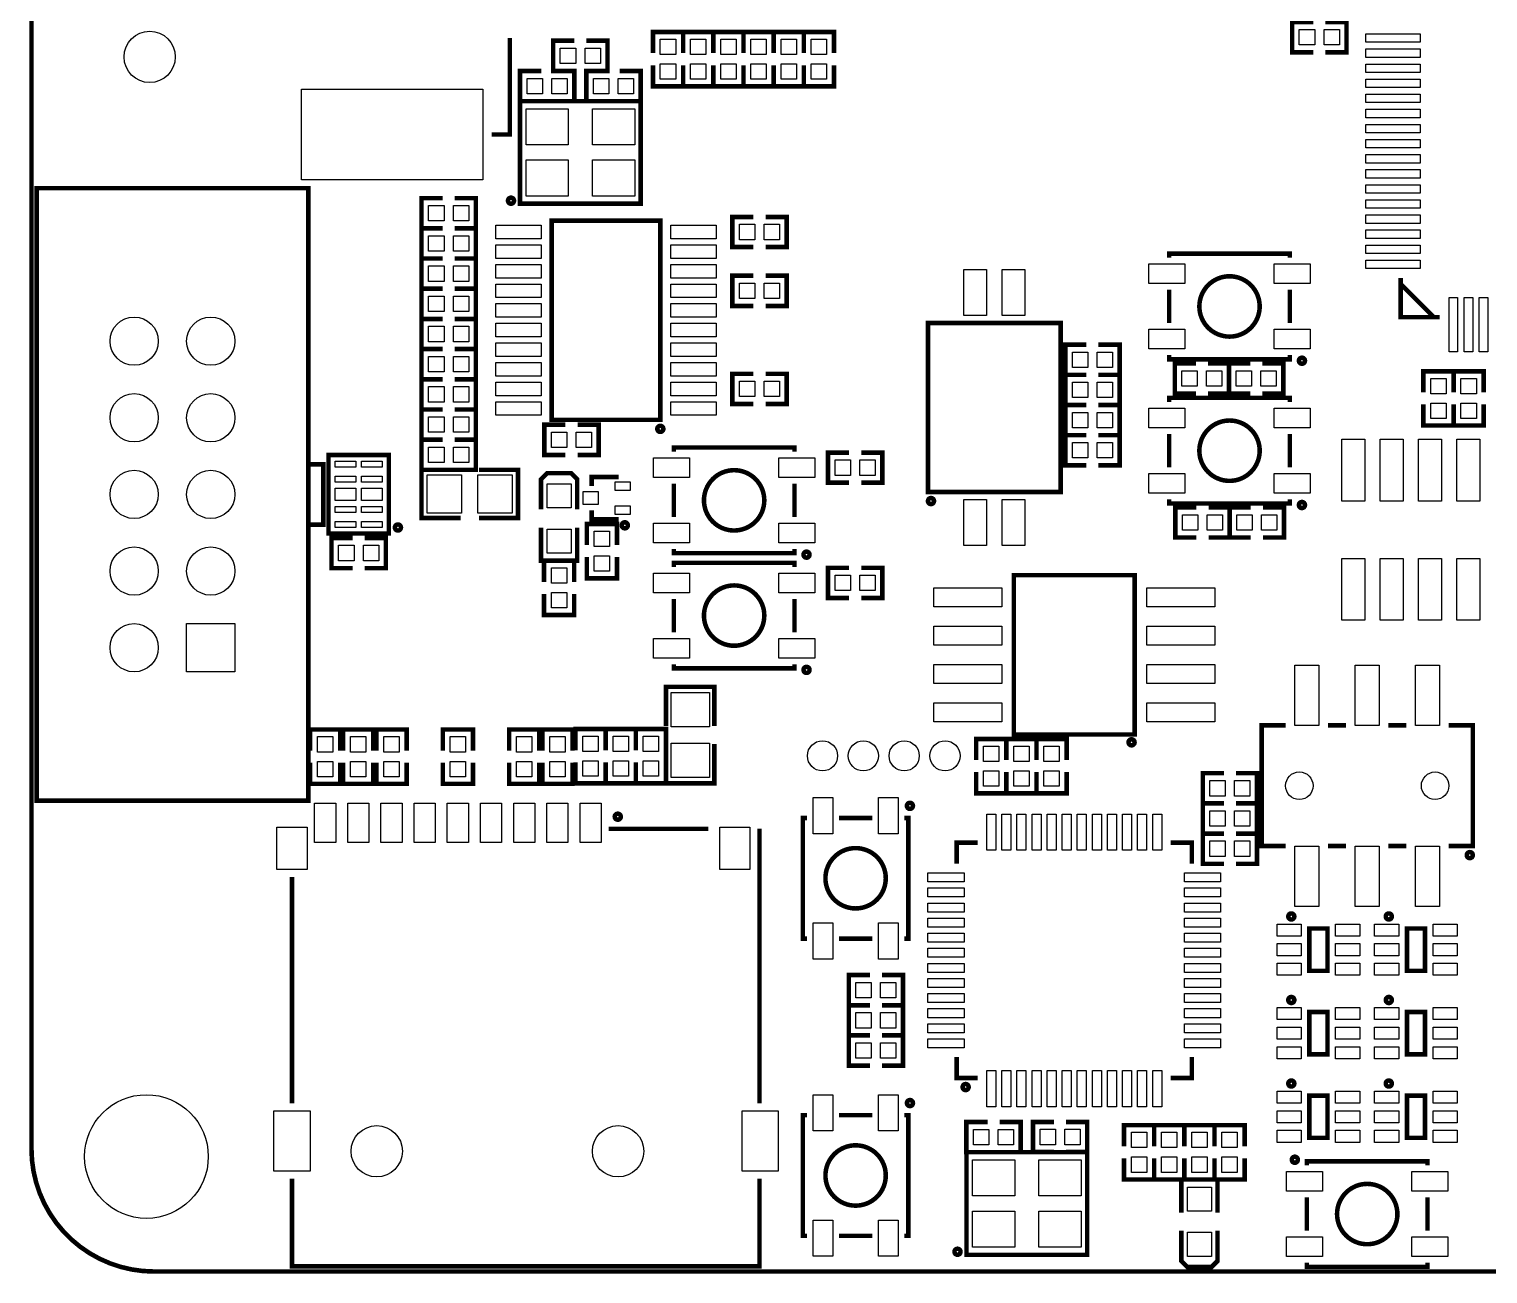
# Model space of a CAD drawing. Extents: x -3 to 4403, y -3 to 3388.
# Drawn here: x -3 to 1900, y -3 to 1621 of the extents above; entities that cross this region are included whole.
import ezdxf

# ---------------------------------------------------------------- set-up
doc = ezdxf.new("R2010")
doc.units = 0
for name, color, linetype in [('BG_OUTLINE', 3, 'CONTINUOUS'), ('PG_SILKSCREEN_TOP', 85, 'CONTINUOUS'), ('PIN_TOP', 12, 'CONTINUOUS')]:
    doc.layers.add(name, color=color, linetype=linetype)

msp = doc.modelspace()

# ---------------------------------------------------------------- linework, layer by layer
at = {"layer": 'BG_OUTLINE', "const_width": 6}
msp.add_lwpolyline([(160, 0), (4240, 0, 0.414214), (4400, 160), (4400, 3224, 0.414214), (4240, 3384), (160, 3384, 0.414214), (0, 3224), (0, 160, 0.414214), (160, 0)], format="xyb", dxfattribs=at)
at = {"layer": 'PG_SILKSCREEN_TOP', "const_width": 5.91}
for points in [[(810.97, 1589.81), (810.97, 1617.37), (850.35, 1617.37), (850.35, 1589.81)], [(850.35, 1589.81), (850.35, 1617.37), (889.73, 1617.37), (889.73, 1589.81)], [(929.11, 1589.81), (929.11, 1617.37), (889.73, 1617.37), (889.73, 1589.81)], [(968.49, 1589.81), (968.49, 1617.37), (929.11, 1617.37), (929.11, 1589.81)], [(1007.87, 1589.81), (1007.87, 1617.37), (968.49, 1617.37), (968.49, 1589.81)], [(1007.87, 1589.81), (1007.87, 1617.37), (1047.25, 1617.37), (1047.25, 1589.81)], [(1672.76, 1590.89), (1645.2, 1590.89), (1645.2, 1630.27), (1672.76, 1630.27)], [(1688.5, 1590.89), (1716.06, 1590.89), (1716.06, 1630.27), (1688.5, 1630.27)], [(624.24, 1609.71), (624.24, 1483.72), (600.62, 1483.72)], [(708.41, 1605.98), (680.85, 1605.98), (680.85, 1566.6), (708.41, 1566.6)], [(724.15, 1605.98), (751.71, 1605.98), (751.71, 1566.6), (724.15, 1566.6)], [(665.18, 1527.15), (637.62, 1527.15), (637.62, 1566.53), (665.18, 1566.53)], [(680.92, 1527.15), (708.48, 1527.15), (708.48, 1566.53), (680.92, 1566.53)], [(751.69, 1566.42), (724.13, 1566.42), (724.13, 1527.04), (751.69, 1527.04)], [(767.43, 1566.42), (794.99, 1566.42), (794.99, 1527.04), (767.43, 1527.04)], [(810.97, 1574.07), (810.97, 1546.51), (850.35, 1546.51), (850.35, 1574.07)], [(850.35, 1574.07), (850.35, 1546.51), (889.73, 1546.51), (889.73, 1574.07)], [(929.11, 1574.07), (929.11, 1546.51), (889.73, 1546.51), (889.73, 1574.07)], [(968.49, 1574.07), (968.49, 1546.51), (929.11, 1546.51), (929.11, 1574.07)], [(1007.87, 1574.07), (1007.87, 1546.51), (968.49, 1546.51), (968.49, 1574.07)], [(1007.87, 1574.07), (1007.87, 1546.51), (1047.25, 1546.51), (1047.25, 1574.07)], [(637.57, 1393.32), (795.05, 1393.32), (795.05, 1527.18), (637.57, 1527.18), (637.57, 1393.32)], [(361.17, 614.39), (361.17, 1413.61), (6.83, 1413.61), (6.83, 614.39), (361.17, 614.39)], [(536.56, 1400.53), (509, 1400.53), (509, 1361.15), (536.56, 1361.15)], [(552.3, 1400.53), (579.86, 1400.53), (579.86, 1361.15), (552.3, 1361.15)], [(820.61, 1111.33), (678.87, 1111.33), (678.87, 1371.17), (820.61, 1371.17), (820.61, 1111.33)], [(942.18, 1336.72), (914.62, 1336.72), (914.62, 1376.1), (942.18, 1376.1)], [(957.92, 1336.72), (985.48, 1336.72), (985.48, 1376.1), (957.92, 1376.1)], [(536.56, 1361.15), (509, 1361.15), (509, 1321.77), (536.56, 1321.77)], [(552.3, 1361.15), (579.86, 1361.15), (579.86, 1321.77), (552.3, 1321.77)], [(536.56, 1321.77), (509, 1321.77), (509, 1282.39), (536.56, 1282.39)], [(552.3, 1321.77), (579.86, 1321.77), (579.86, 1282.39), (552.3, 1282.39)], [(1642.14, 1322.74), (1642.14, 1328.18), (1484.66, 1328.18), (1484.66, 1322.74)], [(942.18, 1259.95), (914.62, 1259.95), (914.62, 1299.33), (942.18, 1299.33)], [(957.92, 1259.95), (985.48, 1259.95), (985.48, 1299.33), (957.92, 1299.33)], [(1837.8, 1245.25), (1786.61, 1245.25), (1786.61, 1296.44)], [(536.56, 1243.01), (509, 1243.01), (509, 1282.39), (536.56, 1282.39)], [(552.3, 1243.01), (579.86, 1243.01), (579.86, 1282.39), (552.3, 1282.39)], [(1484.66, 1237.47), (1484.66, 1281.09)], [(1642.14, 1237.47), (1642.14, 1281.09)], [(1786.61, 1288.56), (1829.92, 1245.25)], [(536.56, 1243.01), (509, 1243.01), (509, 1203.63), (536.56, 1203.63)], [(552.3, 1243.01), (579.86, 1243.01), (579.86, 1203.63), (552.3, 1203.63)], [(1169.89, 1237.63), (1343.11, 1237.63), (1343.11, 1017.15), (1169.89, 1017.15), (1169.89, 1237.63)], [(536.56, 1203.63), (509, 1203.63), (509, 1164.25), (536.56, 1164.25)], [(552.3, 1203.63), (579.86, 1203.63), (579.86, 1164.25), (552.3, 1164.25)], [(1376.63, 1209.46), (1349.07, 1209.46), (1349.07, 1170.08), (1376.63, 1170.08)], [(1392.37, 1209.46), (1419.93, 1209.46), (1419.93, 1170.08), (1392.37, 1170.08)], [(1484.66, 1195.82), (1484.66, 1190.38), (1642.14, 1190.38), (1642.14, 1195.82)], [(1519.53, 1184.97), (1491.97, 1184.97), (1491.97, 1145.59), (1519.53, 1145.59)], [(1535.27, 1184.97), (1562.83, 1184.97), (1562.83, 1145.59), (1535.27, 1145.59)], [(1590.39, 1184.97), (1562.83, 1184.97), (1562.83, 1145.59), (1590.39, 1145.59)], [(1606.13, 1184.97), (1633.69, 1184.97), (1633.69, 1145.59), (1606.13, 1145.59)], [(536.56, 1164.25), (509, 1164.25), (509, 1124.87), (536.56, 1124.87)], [(552.3, 1164.25), (579.86, 1164.25), (579.86, 1124.87), (552.3, 1124.87)], [(942.18, 1131.99), (914.62, 1131.99), (914.62, 1171.37), (942.18, 1171.37)], [(957.92, 1131.99), (985.48, 1131.99), (985.48, 1171.37), (957.92, 1171.37)], [(1376.63, 1170.08), (1349.07, 1170.08), (1349.07, 1130.7), (1376.63, 1130.7)], [(1392.37, 1170.08), (1419.93, 1170.08), (1419.93, 1130.7), (1392.37, 1130.7)], [(1855.79, 1147.14), (1855.79, 1174.7), (1816.41, 1174.7), (1816.41, 1147.14)], [(1895.17, 1147.14), (1895.17, 1174.7), (1855.79, 1174.7), (1855.79, 1147.14)], [(1642.14, 1134.51), (1642.14, 1139.95), (1484.66, 1139.95), (1484.66, 1134.51)], [(536.56, 1124.87), (509, 1124.87), (509, 1085.49), (536.56, 1085.49)], [(552.3, 1124.87), (579.86, 1124.87), (579.86, 1085.49), (552.3, 1085.49)], [(1376.63, 1091.32), (1349.07, 1091.32), (1349.07, 1130.7), (1376.63, 1130.7)], [(1392.37, 1091.32), (1419.93, 1091.32), (1419.93, 1130.7), (1392.37, 1130.7)], [(1855.79, 1131.4), (1855.79, 1103.84), (1816.41, 1103.84), (1816.41, 1131.4)], [(1895.17, 1131.4), (1895.17, 1103.84), (1855.79, 1103.84), (1855.79, 1131.4)], [(696.87, 1104.94), (669.31, 1104.94), (669.31, 1065.56), (696.87, 1065.56)], [(712.61, 1104.94), (740.17, 1104.94), (740.17, 1065.56), (712.61, 1065.56)], [(536.56, 1085.49), (509, 1085.49), (509, 1046.11), (536.56, 1046.11)], [(552.3, 1085.49), (579.86, 1085.49), (579.86, 1046.11), (552.3, 1046.11)], [(1376.63, 1051.94), (1349.07, 1051.94), (1349.07, 1091.32), (1376.63, 1091.32)], [(1392.37, 1051.94), (1419.93, 1051.94), (1419.93, 1091.32), (1392.37, 1091.32)], [(1484.66, 1049.24), (1484.66, 1092.86)], [(1642.14, 1049.24), (1642.14, 1092.86)], [(387.63, 962.95), (466.37, 962.95), (466.37, 1065.31), (387.63, 1065.31), (387.63, 962.95)], [(995.67, 1069.73), (995.67, 1075.17), (838.19, 1075.17), (838.19, 1069.73)], [(1067.01, 1068.6), (1039.45, 1068.6), (1039.45, 1029.22), (1067.01, 1029.22)], [(1082.75, 1068.6), (1110.31, 1068.6), (1110.31, 1029.22), (1082.75, 1029.22)], [(361.17, 974.63), (380.85, 974.63), (380.85, 1053.37), (361.17, 1053.37)], [(560.18, 1046.11), (509, 1046.11), (509, 983.11), (560.18, 983.11)], [(583.8, 983.11), (634.98, 983.11), (634.98, 1046.11), (583.8, 1046.11)], [(664.89, 994.41), (664.89, 1033.78), (672.76, 1041.66), (704.26, 1041.66), (712.13, 1033.78), (712.13, 994.41)], [(766.39, 1036.69), (730.95, 1036.69), (730.95, 1024.88)], [(838.19, 984.46), (838.19, 1028.08)], [(995.67, 984.46), (995.67, 1028.08)], [(1484.66, 1007.59), (1484.66, 1002.15), (1642.14, 1002.15), (1642.14, 1007.59)], [(730.95, 993.38), (730.95, 981.57), (766.39, 981.57)], [(1520.28, 997.08), (1492.72, 997.08), (1492.72, 957.7), (1520.28, 957.7)], [(1536.02, 997.08), (1563.58, 997.08), (1563.58, 957.7), (1536.02, 957.7)], [(1591.14, 997.08), (1563.58, 997.08), (1563.58, 957.7), (1591.14, 957.7)], [(1606.88, 997.08), (1634.44, 997.08), (1634.44, 957.7), (1606.88, 957.7)], [(712.13, 970.79), (712.13, 927.48), (664.89, 927.48), (664.89, 970.79)], [(724.71, 947.91), (724.71, 975.47), (764.09, 975.47), (764.09, 947.91)], [(419.13, 957.22), (391.57, 957.22), (391.57, 917.84), (419.13, 917.84)], [(434.87, 957.22), (462.43, 957.22), (462.43, 917.84), (434.87, 917.84)], [(724.71, 932.17), (724.71, 904.61), (764.09, 904.61), (764.09, 932.17)], [(838.19, 942.81), (838.19, 937.37), (995.67, 937.37), (995.67, 942.81)], [(668.82, 899.92), (668.82, 927.48), (708.2, 927.48), (708.2, 899.92)], [(995.67, 919.37), (995.67, 924.81), (838.19, 924.81), (838.19, 919.37)], [(1067.01, 918.24), (1039.45, 918.24), (1039.45, 878.86), (1067.01, 878.86)], [(1082.75, 918.24), (1110.31, 918.24), (1110.31, 878.86), (1082.75, 878.86)], [(1439.5, 700.77), (1439.5, 908.65), (1282.02, 908.65), (1282.02, 700.77), (1439.5, 700.77)], [(668.82, 884.18), (668.82, 856.62), (708.2, 856.62), (708.2, 884.18)], [(838.19, 834.1), (838.19, 877.72)], [(995.67, 834.1), (995.67, 877.72)], [(838.19, 792.45), (838.19, 787.01), (995.67, 787.01), (995.67, 792.45)], [(891.1, 711.75), (891.1, 762.93), (828.1, 762.93), (828.1, 711.75)], [(402.88, 679.61), (402.88, 707.17), (363.5, 707.17), (363.5, 679.61)], [(446.19, 679.61), (446.19, 707.17), (406.81, 707.17), (406.81, 679.61)], [(489.5, 679.61), (489.5, 707.17), (450.12, 707.17), (450.12, 679.61)], [(576.11, 679.61), (576.11, 707.17), (536.73, 707.17), (536.73, 679.61)], [(662.73, 679.61), (662.73, 707.17), (623.35, 707.17), (623.35, 679.61)], [(706.03, 679.61), (706.03, 707.17), (666.65, 707.17), (666.65, 679.61)], [(749.34, 680.25), (749.34, 707.81), (709.96, 707.81), (709.96, 680.25)], [(788.72, 680.25), (788.72, 707.81), (749.34, 707.81), (749.34, 680.25)], [(828.1, 680.25), (828.1, 707.81), (788.72, 707.81), (788.72, 680.25)], [(1636.77, 555.16), (1605.27, 555.16), (1605.27, 712.64), (1636.77, 712.64)], [(1715.51, 712.64), (1691.89, 712.64)], [(1794.25, 712.64), (1770.63, 712.64)], [(1849.37, 555.16), (1880.87, 555.16), (1880.87, 712.64), (1849.37, 712.64)], [(828.1, 688.13), (828.1, 636.95), (891.1, 636.95), (891.1, 688.13)], [(1272.18, 667.37), (1272.18, 694.93), (1232.8, 694.93), (1232.8, 667.37)], [(1272.18, 667.37), (1272.18, 694.93), (1311.56, 694.93), (1311.56, 667.37)], [(1311.56, 667.37), (1311.56, 694.93), (1350.94, 694.93), (1350.94, 667.37)], [(402.88, 663.87), (402.88, 636.31), (363.5, 636.31), (363.5, 663.87)], [(446.19, 663.87), (446.19, 636.31), (406.81, 636.31), (406.81, 663.87)], [(489.5, 663.87), (489.5, 636.31), (450.12, 636.31), (450.12, 663.87)], [(576.11, 663.87), (576.11, 636.31), (536.73, 636.31), (536.73, 663.87)], [(662.73, 663.87), (662.73, 636.31), (623.35, 636.31), (623.35, 663.87)], [(706.03, 663.87), (706.03, 636.31), (666.65, 636.31), (666.65, 663.87)], [(749.34, 664.51), (749.34, 636.95), (709.96, 636.95), (709.96, 664.51)], [(788.72, 664.51), (788.72, 636.95), (749.34, 636.95), (749.34, 664.51)], [(828.1, 664.51), (828.1, 636.95), (788.72, 636.95), (788.72, 664.51)], [(1272.18, 651.63), (1272.18, 624.07), (1232.8, 624.07), (1232.8, 651.63)], [(1272.18, 651.63), (1272.18, 624.07), (1311.56, 624.07), (1311.56, 651.63)], [(1311.56, 651.63), (1311.56, 624.07), (1350.94, 624.07), (1350.94, 651.63)], [(1556.06, 650.19), (1528.5, 650.19), (1528.5, 610.81), (1556.06, 610.81)], [(1571.8, 650.19), (1599.36, 650.19), (1599.36, 610.81), (1571.8, 610.81)], [(1556.06, 610.81), (1528.5, 610.81), (1528.5, 571.43), (1556.06, 571.43)], [(1571.8, 610.81), (1599.36, 610.81), (1599.36, 571.43), (1571.8, 571.43)], [(1012, 591.88), (1006.56, 591.88), (1006.56, 434.4), (1012, 434.4)], [(1097.27, 591.88), (1053.65, 591.88)], [(1138.92, 434.4), (1144.36, 434.4), (1144.36, 591.88), (1138.92, 591.88)], [(753.27, 577.73), (883.19, 577.73)], [(950.12, 219.46), (950.12, 577.73)], [(1556.06, 532.05), (1528.5, 532.05), (1528.5, 571.43), (1556.06, 571.43)], [(1571.8, 532.05), (1599.36, 532.05), (1599.36, 571.43), (1571.8, 571.43)], [(1234.78, 559.58), (1207.22, 559.58), (1207.22, 532.02)], [(1486.74, 559.58), (1514.3, 559.58), (1514.3, 532.02)], [(1715.51, 555.16), (1691.89, 555.16)], [(1794.25, 555.16), (1770.63, 555.16)], [(339.89, 219.46), (339.89, 514.73)], [(1691.26, 447.56), (1691.26, 392.44), (1667.64, 392.44), (1667.64, 447.56), (1691.26, 447.56)], [(1818.5, 447.56), (1818.5, 392.44), (1794.88, 392.44), (1794.88, 447.56), (1818.5, 447.56)], [(1097.27, 434.4), (1053.65, 434.4)], [(1094.09, 347.45), (1066.53, 347.45), (1066.53, 386.83), (1094.09, 386.83)], [(1109.83, 347.45), (1137.39, 347.45), (1137.39, 386.83), (1109.83, 386.83)], [(1094.09, 347.45), (1066.53, 347.45), (1066.53, 308.07), (1094.09, 308.07)], [(1109.83, 347.45), (1137.39, 347.45), (1137.39, 308.07), (1109.83, 308.07)], [(1691.26, 338.56), (1691.26, 283.44), (1667.64, 283.44), (1667.64, 338.56), (1691.26, 338.56)], [(1818.5, 338.56), (1818.5, 283.44), (1794.88, 283.44), (1794.88, 338.56), (1818.5, 338.56)], [(1094.09, 268.69), (1066.53, 268.69), (1066.53, 308.07), (1094.09, 308.07)], [(1109.83, 268.69), (1137.39, 268.69), (1137.39, 308.07), (1109.83, 308.07)], [(1207.22, 280.06), (1207.22, 252.5), (1234.78, 252.5)], [(1486.74, 252.5), (1514.3, 252.5), (1514.3, 280.06)], [(1691.26, 229.56), (1691.26, 174.44), (1667.64, 174.44), (1667.64, 229.56), (1691.26, 229.56)], [(1818.5, 229.56), (1818.5, 174.44), (1794.88, 174.44), (1794.88, 229.56), (1818.5, 229.56)], [(1012, 204.06), (1006.56, 204.06), (1006.56, 46.58), (1012, 46.58)], [(1097.27, 204.06), (1053.65, 204.06)], [(1138.92, 46.58), (1144.36, 46.58), (1144.36, 204.06), (1138.92, 204.06)], [(1247.61, 155.69), (1220.05, 155.69), (1220.05, 195.07), (1247.61, 195.07)], [(1263.35, 155.69), (1290.91, 155.69), (1290.91, 195.07), (1263.35, 195.07)], [(1334.41, 195.22), (1306.85, 195.22), (1306.85, 155.84), (1334.41, 155.84)], [(1350.15, 195.22), (1377.71, 195.22), (1377.71, 155.84), (1350.15, 155.84)], [(1465.03, 163.43), (1465.03, 190.99), (1425.65, 190.99), (1425.65, 163.43)], [(1504.41, 163.43), (1504.41, 190.99), (1465.03, 190.99), (1465.03, 163.43)], [(1504.41, 163.43), (1504.41, 190.99), (1543.79, 190.99), (1543.79, 163.43)], [(1583.17, 163.43), (1583.17, 190.99), (1543.79, 190.99), (1543.79, 163.43)], [(1220.23, 21.85), (1377.71, 21.85), (1377.71, 155.71), (1220.23, 155.71), (1220.23, 21.85)], [(1465.03, 147.69), (1465.03, 120.13), (1425.65, 120.13), (1425.65, 147.69)], [(1504.41, 147.69), (1504.41, 120.13), (1465.03, 120.13), (1465.03, 147.69)], [(1504.41, 147.69), (1504.41, 120.13), (1543.79, 120.13), (1543.79, 147.69)], [(1583.17, 147.69), (1583.17, 120.13), (1543.79, 120.13), (1543.79, 147.69)], [(1821.83, 138.46), (1821.83, 143.9), (1664.35, 143.9), (1664.35, 138.46)], [(950.12, 121.03), (950.12, 6.86), (339.89, 6.86), (339.89, 121.03)], [(1500.48, 76.77), (1500.48, 120.08), (1547.72, 120.08), (1547.72, 76.77)], [(1664.35, 96.81), (1664.35, 53.19)], [(1821.83, 96.81), (1821.83, 53.19)], [(1097.27, 46.58), (1053.65, 46.58)], [(1547.72, 53.15), (1547.72, 13.78), (1539.85, 5.9), (1508.35, 5.9), (1500.48, 13.78), (1500.48, 53.15)], [(1664.35, 11.54), (1664.35, 6.1), (1821.83, 6.1), (1821.83, 11.54)]]:
    msp.add_lwpolyline(points, dxfattribs=at)
for points in [[(629.7, 1397.26, 0.999461), (621.82, 1397.26, 1.00054), (629.7, 1397.26)], [(1602.77, 1259.28, 1), (1524.03, 1259.28, 1), (1602.77, 1259.28)], [(1661.83, 1188.41, 0.99971), (1653.95, 1188.42, 1.00029), (1661.83, 1188.41)], [(824.54, 1099.52, 0.99942), (816.67, 1099.52, 1.00058), (824.54, 1099.52)], [(1602.77, 1071.05, 1), (1524.03, 1071.05, 1), (1602.77, 1071.05)], [(956.3, 1006.27, 1), (877.56, 1006.27, 1), (956.3, 1006.27)], [(1177.76, 1005.34, 0.999429), (1169.89, 1005.35, 1.000571), (1177.76, 1005.34)], [(1661.83, 1000.18, 0.99971), (1653.95, 1000.19, 1.00029), (1661.83, 1000.18)], [(482.12, 970.82, 0.999471), (474.24, 970.83, 1.000529), (482.12, 970.82)], [(778.2, 973.7, 1.000489), (770.32, 973.69, 0.999511), (778.2, 973.7)], [(1015.36, 935.4, 0.99971), (1007.48, 935.41, 1.00029), (1015.36, 935.4)], [(956.3, 855.91, 1), (877.56, 855.91, 1), (956.3, 855.91)], [(1015.36, 785.04, 0.99971), (1007.48, 785.05, 1.00029), (1015.36, 785.04)], [(1439.5, 690.54, 1.000451), (1431.63, 690.53, 0.999549), (1439.5, 690.54)], [(1150.26, 607.63, 0.99954), (1142.39, 607.63, 1.00046), (1150.26, 607.63)], [(769.02, 593.47, 0.999749), (761.15, 593.48, 1.000251), (769.02, 593.47)], [(1114.83, 513.14, 1), (1036.09, 513.14, 1), (1114.83, 513.14)], [(1880.87, 543.35, 0.9997), (1872.99, 543.35, 1.0003), (1880.87, 543.35)], [(1647.95, 463.31, 1.00053), (1640.08, 463.3, 0.99947), (1647.95, 463.31)], [(1775.19, 463.31, 1.00053), (1767.32, 463.3, 0.99947), (1775.19, 463.31)], [(1647.95, 354.31, 1.00053), (1640.08, 354.3, 0.99947), (1647.95, 354.31)], [(1775.19, 354.31, 1.00053), (1767.32, 354.3, 0.99947), (1775.19, 354.31)], [(1222.96, 240.69, 1.000171), (1215.1, 240.68, 0.999829), (1222.96, 240.69)], [(1647.95, 245.31, 1.00053), (1640.08, 245.3, 0.99947), (1647.95, 245.31)], [(1775.19, 245.31, 1.00053), (1767.32, 245.3, 0.99947), (1775.19, 245.31)], [(1150.26, 219.81, 0.99954), (1142.39, 219.81, 1.00046), (1150.26, 219.81)], [(1114.83, 125.32, 1), (1036.09, 125.32, 1), (1114.83, 125.32)], [(1652.54, 145.87, 1.000289), (1644.66, 145.86, 0.999711), (1652.54, 145.87)], [(1782.46, 75, 1), (1703.72, 75, 1), (1782.46, 75)], [(1212.36, 25.79, 0.999461), (1204.48, 25.79, 1.00054), (1212.36, 25.79)]]:
    msp.add_lwpolyline(points, format="xyb", dxfattribs=at)
at = {"layer": 'PIN_TOP'}
for points in [[(1674.53, 1620.62), (1674.53, 1600.54), (1654.45, 1600.54), (1654.45, 1620.62)], [(1706.81, 1620.62), (1706.81, 1600.54), (1686.73, 1600.54), (1686.73, 1620.62)], [(840.7, 1588.04), (820.62, 1588.04), (820.62, 1608.12), (840.7, 1608.12)], [(880.08, 1588.04), (860, 1588.04), (860, 1608.12), (880.08, 1608.12)], [(899.38, 1608.12), (919.46, 1608.12), (919.46, 1588.04), (899.38, 1588.04)], [(938.76, 1608.12), (958.84, 1608.12), (958.84, 1588.04), (938.76, 1588.04)], [(978.14, 1608.12), (998.22, 1608.12), (998.22, 1588.04), (978.14, 1588.04)], [(1037.6, 1588.04), (1017.52, 1588.04), (1017.52, 1608.12), (1037.6, 1608.12)], [(1741.33, 1603.92), (1741.33, 1614.94), (1812.2, 1614.94), (1812.2, 1603.92)], [(690.1, 1576.25), (690.1, 1596.33), (710.18, 1596.33), (710.18, 1576.25)], [(722.38, 1576.25), (722.38, 1596.33), (742.46, 1596.33), (742.46, 1576.25)], [(1741.33, 1584.23), (1741.33, 1595.25), (1812.2, 1595.25), (1812.2, 1584.23)], [(840.7, 1555.76), (820.62, 1555.76), (820.62, 1575.84), (840.7, 1575.84)], [(880.08, 1555.76), (860, 1555.76), (860, 1575.84), (880.08, 1575.84)], [(899.38, 1575.84), (919.46, 1575.84), (919.46, 1555.76), (899.38, 1555.76)], [(938.76, 1575.84), (958.84, 1575.84), (958.84, 1555.76), (938.76, 1555.76)], [(978.14, 1575.84), (998.22, 1575.84), (998.22, 1555.76), (978.14, 1555.76)], [(1037.6, 1555.76), (1017.52, 1555.76), (1017.52, 1575.84), (1037.6, 1575.84)], [(1741.33, 1564.55), (1741.33, 1575.57), (1812.2, 1575.57), (1812.2, 1564.55)], [(352.59, 1424.66), (352.59, 1542.77), (588.81, 1542.77), (588.81, 1424.66)], [(666.95, 1556.88), (666.95, 1536.8), (646.87, 1536.8), (646.87, 1556.88)], [(699.23, 1556.88), (699.23, 1536.8), (679.15, 1536.8), (679.15, 1556.88)], [(733.38, 1536.69), (733.38, 1556.77), (753.46, 1556.77), (753.46, 1536.69)], [(765.66, 1536.69), (765.66, 1556.77), (785.74, 1556.77), (785.74, 1536.69)], [(1741.33, 1544.86), (1741.33, 1555.88), (1812.2, 1555.88), (1812.2, 1544.86)], [(1741.33, 1525.18), (1741.33, 1536.2), (1812.2, 1536.2), (1812.2, 1525.18)], [(645.44, 1470.09), (645.44, 1517.33), (700.56, 1517.33), (700.56, 1470.09)], [(732.06, 1470.09), (732.06, 1517.33), (787.18, 1517.33), (787.18, 1470.09)], [(1741.33, 1505.49), (1741.33, 1516.51), (1812.2, 1516.51), (1812.2, 1505.49)], [(1741.33, 1485.81), (1741.33, 1496.83), (1812.2, 1496.83), (1812.2, 1485.81)], [(1741.33, 1466.12), (1741.33, 1477.14), (1812.2, 1477.14), (1812.2, 1466.12)], [(645.44, 1403.17), (645.44, 1450.41), (700.56, 1450.41), (700.56, 1403.17)], [(732.06, 1403.17), (732.06, 1450.41), (787.18, 1450.41), (787.18, 1403.17)], [(1741.33, 1446.44), (1741.33, 1457.46), (1812.2, 1457.46), (1812.2, 1446.44)], [(1741.33, 1426.75), (1741.33, 1437.77), (1812.2, 1437.77), (1812.2, 1426.75)], [(1741.33, 1407.07), (1741.33, 1418.09), (1812.2, 1418.09), (1812.2, 1407.07)], [(518.25, 1370.8), (518.25, 1390.88), (538.33, 1390.88), (538.33, 1370.8)], [(550.53, 1370.8), (550.53, 1390.88), (570.61, 1390.88), (570.61, 1370.8)], [(1741.33, 1387.38), (1741.33, 1398.4), (1812.2, 1398.4), (1812.2, 1387.38)], [(1741.33, 1367.7), (1741.33, 1378.72), (1812.2, 1378.72), (1812.2, 1367.7)], [(518.25, 1331.42), (518.25, 1351.5), (538.33, 1351.5), (538.33, 1331.42)], [(550.53, 1331.42), (550.53, 1351.5), (570.61, 1351.5), (570.61, 1331.42)], [(665.1, 1365.27), (665.1, 1347.55), (606.04, 1347.55), (606.04, 1365.27)], [(893.44, 1365.27), (893.44, 1347.55), (834.38, 1347.55), (834.38, 1365.27)], [(943.95, 1366.45), (943.95, 1346.37), (923.87, 1346.37), (923.87, 1366.45)], [(976.23, 1366.45), (976.23, 1346.37), (956.15, 1346.37), (956.15, 1366.45)], [(1741.33, 1348.01), (1741.33, 1359.03), (1812.2, 1359.03), (1812.2, 1348.01)], [(665.1, 1339.68), (665.1, 1321.96), (606.04, 1321.96), (606.04, 1339.68)], [(893.44, 1339.68), (893.44, 1321.96), (834.38, 1321.96), (834.38, 1339.68)], [(1741.33, 1328.33), (1741.33, 1339.35), (1812.2, 1339.35), (1812.2, 1328.33)], [(665.1, 1314.09), (665.1, 1296.37), (606.04, 1296.37), (606.04, 1314.09)], [(893.44, 1314.09), (893.44, 1296.37), (834.38, 1296.37), (834.38, 1314.09)], [(1505.25, 1314.715), (1505.25, 1289.125), (1458.01, 1289.125), (1458.01, 1314.715)], [(1668.83, 1314.715), (1668.83, 1289.125), (1621.59, 1289.125), (1621.59, 1314.715)], [(1741.33, 1308.64), (1741.33, 1319.66), (1812.2, 1319.66), (1812.2, 1308.64)], [(518.25, 1292.04), (518.25, 1312.12), (538.33, 1312.12), (538.33, 1292.04)], [(550.53, 1292.04), (550.53, 1312.12), (570.61, 1312.12), (570.61, 1292.04)], [(1246.46, 1247.47), (1216.54, 1247.47), (1216.54, 1307.31), (1246.46, 1307.31)], [(1296.46, 1247.47), (1266.54, 1247.47), (1266.54, 1307.31), (1296.46, 1307.31)], [(665.1, 1288.5), (665.1, 1270.78), (606.04, 1270.78), (606.04, 1288.5)], [(893.44, 1288.5), (893.44, 1270.78), (834.38, 1270.78), (834.38, 1288.5)], [(943.95, 1289.68), (943.95, 1269.6), (923.87, 1269.6), (923.87, 1289.68)], [(976.23, 1289.68), (976.23, 1269.6), (956.15, 1269.6), (956.15, 1289.68)], [(538.33, 1272.74), (538.33, 1252.66), (518.25, 1252.66), (518.25, 1272.74)], [(570.61, 1272.74), (570.61, 1252.66), (550.53, 1252.66), (550.53, 1272.74)], [(665.1, 1262.91), (665.1, 1245.19), (606.04, 1245.19), (606.04, 1262.91)], [(893.44, 1262.91), (893.44, 1245.19), (834.38, 1245.19), (834.38, 1262.91)], [(1861.02, 1199.975), (1850, 1199.975), (1850, 1270.845), (1861.02, 1270.845)], [(1880.71, 1199.975), (1869.69, 1199.975), (1869.69, 1270.845), (1880.71, 1270.845)], [(1900.39, 1199.975), (1889.37, 1199.975), (1889.37, 1270.845), (1900.39, 1270.845)], [(665.1, 1237.31), (665.1, 1219.59), (606.04, 1219.59), (606.04, 1237.31)], [(893.44, 1237.31), (893.44, 1219.59), (834.38, 1219.59), (834.38, 1237.31)], [(518.25, 1213.28), (518.25, 1233.36), (538.33, 1233.36), (538.33, 1213.28)], [(550.53, 1213.28), (550.53, 1233.36), (570.61, 1233.36), (570.61, 1213.28)], [(1505.25, 1229.435), (1505.25, 1203.845), (1458.01, 1203.845), (1458.01, 1229.435)], [(1668.83, 1229.435), (1668.83, 1203.845), (1621.59, 1203.845), (1621.59, 1229.435)], [(665.1, 1211.72), (665.1, 1194), (606.04, 1194), (606.04, 1211.72)], [(893.44, 1211.72), (893.44, 1194), (834.38, 1194), (834.38, 1211.72)], [(1358.32, 1179.73), (1358.32, 1199.81), (1378.4, 1199.81), (1378.4, 1179.73)], [(1390.6, 1179.73), (1390.6, 1199.81), (1410.68, 1199.81), (1410.68, 1179.73)], [(518.25, 1173.9), (518.25, 1193.98), (538.33, 1193.98), (538.33, 1173.9)], [(550.53, 1173.9), (550.53, 1193.98), (570.61, 1193.98), (570.61, 1173.9)], [(665.1, 1186.13), (665.1, 1168.41), (606.04, 1168.41), (606.04, 1186.13)], [(893.44, 1186.13), (893.44, 1168.41), (834.38, 1168.41), (834.38, 1186.13)], [(943.95, 1161.72), (943.95, 1141.64), (923.87, 1141.64), (923.87, 1161.72)], [(976.23, 1161.72), (976.23, 1141.64), (956.15, 1141.64), (956.15, 1161.72)], [(1501.22, 1155.24), (1501.22, 1175.32), (1521.3, 1175.32), (1521.3, 1155.24)], [(1533.5, 1155.24), (1533.5, 1175.32), (1553.58, 1175.32), (1553.58, 1155.24)], [(1572.08, 1155.24), (1572.08, 1175.32), (1592.16, 1175.32), (1592.16, 1155.24)], [(1604.36, 1155.24), (1604.36, 1175.32), (1624.44, 1175.32), (1624.44, 1155.24)], [(1826.06, 1165.45), (1846.14, 1165.45), (1846.14, 1145.37), (1826.06, 1145.37)], [(1865.44, 1165.45), (1885.52, 1165.45), (1885.52, 1145.37), (1865.44, 1145.37)], [(518.25, 1134.52), (518.25, 1154.6), (538.33, 1154.6), (538.33, 1134.52)], [(550.53, 1134.52), (550.53, 1154.6), (570.61, 1154.6), (570.61, 1134.52)], [(665.1, 1160.54), (665.1, 1142.82), (606.04, 1142.82), (606.04, 1160.54)], [(893.44, 1160.54), (893.44, 1142.82), (834.38, 1142.82), (834.38, 1160.54)], [(1358.32, 1140.35), (1358.32, 1160.43), (1378.4, 1160.43), (1378.4, 1140.35)], [(1390.6, 1140.35), (1390.6, 1160.43), (1410.68, 1160.43), (1410.68, 1140.35)], [(665.1, 1134.95), (665.1, 1117.23), (606.04, 1117.23), (606.04, 1134.95)], [(893.44, 1134.95), (893.44, 1117.23), (834.38, 1117.23), (834.38, 1134.95)], [(1505.25, 1126.485), (1505.25, 1100.895), (1458.01, 1100.895), (1458.01, 1126.485)], [(1668.83, 1126.485), (1668.83, 1100.895), (1621.59, 1100.895), (1621.59, 1126.485)], [(1826.06, 1133.17), (1846.14, 1133.17), (1846.14, 1113.09), (1826.06, 1113.09)], [(1865.44, 1133.17), (1885.52, 1133.17), (1885.52, 1113.09), (1865.44, 1113.09)], [(518.25, 1095.14), (518.25, 1115.22), (538.33, 1115.22), (538.33, 1095.14)], [(550.53, 1095.14), (550.53, 1115.22), (570.61, 1115.22), (570.61, 1095.14)], [(1378.4, 1121.05), (1378.4, 1100.97), (1358.32, 1100.97), (1358.32, 1121.05)], [(1410.68, 1121.05), (1410.68, 1100.97), (1390.6, 1100.97), (1390.6, 1121.05)], [(678.56, 1075.21), (678.56, 1095.29), (698.64, 1095.29), (698.64, 1075.21)], [(710.84, 1075.21), (710.84, 1095.29), (730.92, 1095.29), (730.92, 1075.21)], [(1710.04, 1086.115), (1739.96, 1086.115), (1739.96, 1005.405), (1710.04, 1005.405)], [(1760.04, 1086.115), (1789.96, 1086.115), (1789.96, 1005.405), (1760.04, 1005.405)], [(1810.04, 1086.115), (1839.96, 1086.115), (1839.96, 1005.405), (1810.04, 1005.405)], [(1860.04, 1086.115), (1889.96, 1086.115), (1889.96, 1005.405), (1860.04, 1005.405)], [(518.25, 1055.76), (518.25, 1075.84), (538.33, 1075.84), (538.33, 1055.76)], [(550.53, 1055.76), (550.53, 1075.84), (570.61, 1075.84), (570.61, 1055.76)], [(1378.4, 1081.67), (1378.4, 1061.59), (1358.32, 1061.59), (1358.32, 1081.67)], [(1410.68, 1081.67), (1410.68, 1061.59), (1390.6, 1061.59), (1390.6, 1081.67)], [(423.165, 1057.435), (423.165, 1049.565), (396.395, 1049.565), (396.395, 1057.435)], [(457.605, 1057.435), (457.605, 1049.565), (430.835, 1049.565), (430.835, 1057.435)], [(858.78, 1061.705), (858.78, 1036.115), (811.54, 1036.115), (811.54, 1061.705)], [(1022.36, 1061.705), (1022.36, 1036.115), (975.12, 1036.115), (975.12, 1061.705)], [(1048.7, 1038.87), (1048.7, 1058.95), (1068.78, 1058.95), (1068.78, 1038.87)], [(1080.98, 1038.87), (1080.98, 1058.95), (1101.06, 1058.95), (1101.06, 1038.87)], [(423.165, 1037.755), (423.165, 1029.885), (396.395, 1029.885), (396.395, 1037.755)], [(457.605, 1037.755), (457.605, 1029.885), (430.835, 1029.885), (430.835, 1037.755)], [(561.36, 989.61), (516.48, 989.61), (516.48, 1039.61), (561.36, 1039.61)], [(627.5, 989.61), (582.62, 989.61), (582.62, 1039.61), (627.5, 1039.61)], [(672.76, 1027.88), (704.26, 1027.88), (704.26, 996.38), (672.76, 996.38)], [(761.86, 1019.17), (761.86, 1030.59), (781.15, 1030.59), (781.15, 1019.17)], [(1505.25, 1041.205), (1505.25, 1015.615), (1458.01, 1015.615), (1458.01, 1041.205)], [(1668.83, 1041.205), (1668.83, 1015.615), (1621.59, 1015.615), (1621.59, 1041.205)], [(423.165, 1022.005), (423.165, 1006.255), (396.395, 1006.255), (396.395, 1022.005)], [(457.605, 1022.005), (457.605, 1006.255), (430.835, 1006.255), (430.835, 1022.005)], [(720.12, 1000.66), (720.12, 1017.59), (739.41, 1017.59), (739.41, 1000.66)], [(423.165, 998.375), (423.165, 990.505), (396.395, 990.505), (396.395, 998.375)], [(457.605, 998.375), (457.605, 990.505), (430.835, 990.505), (430.835, 998.375)], [(761.86, 987.67), (761.86, 999.09), (781.15, 999.09), (781.15, 987.67)], [(1246.46, 947.47), (1216.54, 947.47), (1216.54, 1007.31), (1246.46, 1007.31)], [(1296.46, 947.47), (1266.54, 947.47), (1266.54, 1007.31), (1296.46, 1007.31)], [(423.165, 978.695), (423.165, 970.825), (396.395, 970.825), (396.395, 978.695)], [(457.605, 978.695), (457.605, 970.825), (430.835, 970.825), (430.835, 978.695)], [(858.78, 976.425), (858.78, 950.835), (811.54, 950.835), (811.54, 976.425)], [(1022.36, 976.425), (1022.36, 950.835), (975.12, 950.835), (975.12, 976.425)], [(1501.97, 967.35), (1501.97, 987.43), (1522.05, 987.43), (1522.05, 967.35)], [(1534.25, 967.35), (1534.25, 987.43), (1554.33, 987.43), (1554.33, 967.35)], [(1572.83, 967.35), (1572.83, 987.43), (1592.91, 987.43), (1592.91, 967.35)], [(1605.11, 967.35), (1605.11, 987.43), (1625.19, 987.43), (1625.19, 967.35)], [(672.76, 968.82), (704.26, 968.82), (704.26, 937.32), (672.76, 937.32)], [(754.44, 946.14), (734.36, 946.14), (734.36, 966.22), (754.44, 966.22)], [(400.82, 927.49), (400.82, 947.57), (420.9, 947.57), (420.9, 927.49)], [(433.1, 927.49), (433.1, 947.57), (453.18, 947.57), (453.18, 927.49)], [(754.44, 913.86), (734.36, 913.86), (734.36, 933.94), (754.44, 933.94)], [(698.55, 898.15), (678.47, 898.15), (678.47, 918.23), (698.55, 918.23)], [(1710.04, 930.595), (1739.96, 930.595), (1739.96, 849.885), (1710.04, 849.885)], [(1760.04, 930.595), (1789.96, 930.595), (1789.96, 849.885), (1760.04, 849.885)], [(1810.04, 930.595), (1839.96, 930.595), (1839.96, 849.885), (1810.04, 849.885)], [(1860.04, 930.595), (1889.96, 930.595), (1889.96, 849.885), (1860.04, 849.885)], [(858.78, 911.345), (858.78, 885.755), (811.54, 885.755), (811.54, 911.345)], [(1022.36, 911.345), (1022.36, 885.755), (975.12, 885.755), (975.12, 911.345)], [(1048.7, 888.51), (1048.7, 908.59), (1068.78, 908.59), (1068.78, 888.51)], [(1080.98, 888.51), (1080.98, 908.59), (1101.06, 908.59), (1101.06, 888.51)], [(698.55, 865.87), (678.47, 865.87), (678.47, 885.95), (698.55, 885.95)], [(1266.07, 892.11), (1266.07, 867.31), (1177.49, 867.31), (1177.49, 892.11)], [(1544.03, 892.11), (1544.03, 867.31), (1455.45, 867.31), (1455.45, 892.11)], [(265.495, 782.505), (202.505, 782.505), (202.505, 845.495), (265.495, 845.495)], [(1266.07, 842.11), (1266.07, 817.31), (1177.49, 817.31), (1177.49, 842.11)], [(1544.03, 842.11), (1544.03, 817.31), (1455.45, 817.31), (1455.45, 842.11)], [(858.78, 826.065), (858.78, 800.475), (811.54, 800.475), (811.54, 826.065)], [(1022.36, 826.065), (1022.36, 800.475), (975.12, 800.475), (975.12, 826.065)], [(1266.07, 792.11), (1266.07, 767.31), (1177.49, 767.31), (1177.49, 792.11)], [(1544.03, 792.11), (1544.03, 767.31), (1455.45, 767.31), (1455.45, 792.11)], [(1648.58, 791.38), (1680.08, 791.38), (1680.08, 712.64), (1648.58, 712.64)], [(1727.32, 791.38), (1758.82, 791.38), (1758.82, 712.64), (1727.32, 712.64)], [(1806.06, 791.38), (1837.56, 791.38), (1837.56, 712.64), (1806.06, 712.64)], [(834.6, 710.57), (834.6, 755.45), (884.6, 755.45), (884.6, 710.57)], [(1266.07, 742.11), (1266.07, 717.31), (1177.49, 717.31), (1177.49, 742.11)], [(1544.03, 742.11), (1544.03, 717.31), (1455.45, 717.31), (1455.45, 742.11)], [(373.15, 697.92), (393.23, 697.92), (393.23, 677.84), (373.15, 677.84)], [(416.46, 697.92), (436.54, 697.92), (436.54, 677.84), (416.46, 677.84)], [(459.77, 697.92), (479.85, 697.92), (479.85, 677.84), (459.77, 677.84)], [(546.38, 697.92), (566.46, 697.92), (566.46, 677.84), (546.38, 677.84)], [(633, 697.92), (653.08, 697.92), (653.08, 677.84), (633, 677.84)], [(676.3, 697.92), (696.38, 697.92), (696.38, 677.84), (676.3, 677.84)], [(719.61, 698.56), (739.69, 698.56), (739.69, 678.48), (719.61, 678.48)], [(758.99, 698.56), (779.07, 698.56), (779.07, 678.48), (758.99, 678.48)], [(798.37, 698.56), (818.45, 698.56), (818.45, 678.48), (798.37, 678.48)], [(834.6, 644.43), (834.6, 689.31), (884.6, 689.31), (884.6, 644.43)], [(1242.45, 685.68), (1262.53, 685.68), (1262.53, 665.6), (1242.45, 665.6)], [(1301.91, 665.6), (1281.83, 665.6), (1281.83, 685.68), (1301.91, 685.68)], [(1341.29, 665.6), (1321.21, 665.6), (1321.21, 685.68), (1341.29, 685.68)], [(719.61, 666.28), (739.69, 666.28), (739.69, 646.2), (719.61, 646.2)], [(758.99, 666.28), (779.07, 666.28), (779.07, 646.2), (758.99, 646.2)], [(798.37, 666.28), (818.45, 666.28), (818.45, 646.2), (798.37, 646.2)], [(373.15, 665.64), (393.23, 665.64), (393.23, 645.56), (373.15, 645.56)], [(416.46, 665.64), (436.54, 665.64), (436.54, 645.56), (416.46, 645.56)], [(459.77, 665.64), (479.85, 665.64), (479.85, 645.56), (459.77, 645.56)], [(546.38, 665.64), (566.46, 665.64), (566.46, 645.56), (546.38, 645.56)], [(633, 665.64), (653.08, 665.64), (653.08, 645.56), (633, 645.56)], [(676.3, 665.64), (696.38, 665.64), (696.38, 645.56), (676.3, 645.56)], [(1242.45, 653.4), (1262.53, 653.4), (1262.53, 633.32), (1242.45, 633.32)], [(1301.91, 633.32), (1281.83, 633.32), (1281.83, 653.4), (1301.91, 653.4)], [(1341.29, 633.32), (1321.21, 633.32), (1321.21, 653.4), (1341.29, 653.4)], [(1537.75, 620.46), (1537.75, 640.54), (1557.83, 640.54), (1557.83, 620.46)], [(1570.03, 620.46), (1570.03, 640.54), (1590.11, 640.54), (1590.11, 620.46)], [(396.97, 560.01), (369.41, 560.01), (369.41, 611.19), (396.97, 611.19)], [(440.28, 560.01), (412.72, 560.01), (412.72, 611.19), (440.28, 611.19)], [(483.59, 560.01), (456.03, 560.01), (456.03, 611.19), (483.59, 611.19)], [(526.89, 560.01), (499.33, 560.01), (499.33, 611.19), (526.89, 611.19)], [(570.2, 560.01), (542.64, 560.01), (542.64, 611.19), (570.2, 611.19)], [(613.51, 560.01), (585.95, 560.01), (585.95, 611.19), (613.51, 611.19)], [(656.82, 560.01), (629.26, 560.01), (629.26, 611.19), (656.82, 611.19)], [(700.12, 560.01), (672.56, 560.01), (672.56, 611.19), (700.12, 611.19)], [(743.43, 560.01), (715.87, 560.01), (715.87, 611.19), (743.43, 611.19)], [(1020.025, 618.57), (1045.615, 618.57), (1045.615, 571.33), (1020.025, 571.33)], [(1105.305, 618.57), (1130.895, 618.57), (1130.895, 571.33), (1105.305, 571.33)], [(1246.585, 596.98), (1258.395, 596.98), (1258.395, 549.74), (1246.585, 549.74)], [(1266.275, 596.98), (1278.085, 596.98), (1278.085, 549.74), (1266.275, 549.74)], [(1285.955, 596.98), (1297.765, 596.98), (1297.765, 549.74), (1285.955, 549.74)], [(1305.645, 596.98), (1317.455, 596.98), (1317.455, 549.74), (1305.645, 549.74)], [(1325.325, 596.98), (1337.135, 596.98), (1337.135, 549.74), (1325.325, 549.74)], [(1345.015, 596.98), (1356.825, 596.98), (1356.825, 549.74), (1345.015, 549.74)], [(1364.695, 596.98), (1376.505, 596.98), (1376.505, 549.74), (1364.695, 549.74)], [(1384.385, 596.98), (1396.195, 596.98), (1396.195, 549.74), (1384.385, 549.74)], [(1404.065, 596.98), (1415.875, 596.98), (1415.875, 549.74), (1404.065, 549.74)], [(1423.755, 596.98), (1435.565, 596.98), (1435.565, 549.74), (1423.755, 549.74)], [(1443.435, 596.98), (1455.245, 596.98), (1455.245, 549.74), (1443.435, 549.74)], [(1463.125, 596.98), (1474.935, 596.98), (1474.935, 549.74), (1463.125, 549.74)], [(1537.75, 581.08), (1537.75, 601.16), (1557.83, 601.16), (1557.83, 581.08)], [(1570.03, 581.08), (1570.03, 601.16), (1590.11, 601.16), (1590.11, 581.08)], [(359.575, 524.58), (320.205, 524.58), (320.205, 579.7), (359.575, 579.7)], [(937.525, 524.58), (898.155, 524.58), (898.155, 579.7), (937.525, 579.7)], [(1557.83, 561.78), (1557.83, 541.7), (1537.75, 541.7), (1537.75, 561.78)], [(1590.11, 561.78), (1590.11, 541.7), (1570.03, 541.7), (1570.03, 561.78)], [(1648.58, 555.16), (1680.08, 555.16), (1680.08, 476.42), (1648.58, 476.42)], [(1727.32, 555.16), (1758.82, 555.16), (1758.82, 476.42), (1727.32, 476.42)], [(1806.06, 555.16), (1837.56, 555.16), (1837.56, 476.42), (1806.06, 476.42)], [(1169.82, 508.4), (1169.82, 520.21), (1217.06, 520.21), (1217.06, 508.4)], [(1551.7, 520.215), (1551.7, 508.405), (1504.46, 508.405), (1504.46, 520.215)], [(1169.82, 488.71), (1169.82, 500.52), (1217.06, 500.52), (1217.06, 488.71)], [(1551.7, 500.525), (1551.7, 488.715), (1504.46, 488.715), (1504.46, 500.525)], [(1169.82, 469.03), (1169.82, 480.84), (1217.06, 480.84), (1217.06, 469.03)], [(1551.7, 480.845), (1551.7, 469.035), (1504.46, 469.035), (1504.46, 480.845)], [(1169.82, 449.34), (1169.82, 461.15), (1217.06, 461.15), (1217.06, 449.34)], [(1551.7, 461.155), (1551.7, 449.345), (1504.46, 449.345), (1504.46, 461.155)], [(1020.025, 454.99), (1045.615, 454.99), (1045.615, 407.75), (1020.025, 407.75)], [(1105.305, 454.99), (1130.895, 454.99), (1130.895, 407.75), (1105.305, 407.75)], [(1169.82, 429.66), (1169.82, 441.47), (1217.06, 441.47), (1217.06, 429.66)], [(1551.7, 441.475), (1551.7, 429.665), (1504.46, 429.665), (1504.46, 441.475)], [(1625.51, 437.71), (1625.51, 453.46), (1657.01, 453.46), (1657.01, 437.71)], [(1701.89, 437.71), (1701.89, 453.46), (1733.39, 453.46), (1733.39, 437.71)], [(1752.75, 437.71), (1752.75, 453.46), (1784.25, 453.46), (1784.25, 437.71)], [(1829.13, 437.71), (1829.13, 453.46), (1860.63, 453.46), (1860.63, 437.71)], [(1169.82, 409.97), (1169.82, 421.78), (1217.06, 421.78), (1217.06, 409.97)], [(1551.7, 421.785), (1551.7, 409.975), (1504.46, 409.975), (1504.46, 421.785)], [(1625.51, 412.12), (1625.51, 427.87), (1657.01, 427.87), (1657.01, 412.12)], [(1701.89, 412.12), (1701.89, 427.87), (1733.39, 427.87), (1733.39, 412.12)], [(1752.75, 412.12), (1752.75, 427.87), (1784.25, 427.87), (1784.25, 412.12)], [(1829.13, 412.12), (1829.13, 427.87), (1860.63, 427.87), (1860.63, 412.12)], [(1169.82, 390.29), (1169.82, 402.1), (1217.06, 402.1), (1217.06, 390.29)], [(1551.7, 402.105), (1551.7, 390.295), (1504.46, 390.295), (1504.46, 402.105)], [(1625.51, 386.53), (1625.51, 402.28), (1657.01, 402.28), (1657.01, 386.53)], [(1701.89, 386.53), (1701.89, 402.28), (1733.39, 402.28), (1733.39, 386.53)], [(1752.75, 386.53), (1752.75, 402.28), (1784.25, 402.28), (1784.25, 386.53)], [(1829.13, 386.53), (1829.13, 402.28), (1860.63, 402.28), (1860.63, 386.53)], [(1169.82, 370.6), (1169.82, 382.41), (1217.06, 382.41), (1217.06, 370.6)], [(1551.7, 382.415), (1551.7, 370.605), (1504.46, 370.605), (1504.46, 382.415)], [(1095.86, 377.18), (1095.86, 357.1), (1075.78, 357.1), (1075.78, 377.18)], [(1128.14, 377.18), (1128.14, 357.1), (1108.06, 357.1), (1108.06, 377.18)], [(1169.82, 350.92), (1169.82, 362.73), (1217.06, 362.73), (1217.06, 350.92)], [(1551.7, 362.735), (1551.7, 350.925), (1504.46, 350.925), (1504.46, 362.735)], [(1169.82, 331.23), (1169.82, 343.04), (1217.06, 343.04), (1217.06, 331.23)], [(1551.7, 343.045), (1551.7, 331.235), (1504.46, 331.235), (1504.46, 343.045)], [(1625.51, 328.71), (1625.51, 344.46), (1657.01, 344.46), (1657.01, 328.71)], [(1701.89, 328.71), (1701.89, 344.46), (1733.39, 344.46), (1733.39, 328.71)], [(1752.75, 328.71), (1752.75, 344.46), (1784.25, 344.46), (1784.25, 328.71)], [(1829.13, 328.71), (1829.13, 344.46), (1860.63, 344.46), (1860.63, 328.71)], [(1075.78, 317.72), (1075.78, 337.8), (1095.86, 337.8), (1095.86, 317.72)], [(1108.06, 317.72), (1108.06, 337.8), (1128.14, 337.8), (1128.14, 317.72)], [(1169.82, 311.55), (1169.82, 323.36), (1217.06, 323.36), (1217.06, 311.55)], [(1551.7, 323.365), (1551.7, 311.555), (1504.46, 311.555), (1504.46, 323.365)], [(1625.51, 303.12), (1625.51, 318.87), (1657.01, 318.87), (1657.01, 303.12)], [(1701.89, 303.12), (1701.89, 318.87), (1733.39, 318.87), (1733.39, 303.12)], [(1752.75, 303.12), (1752.75, 318.87), (1784.25, 318.87), (1784.25, 303.12)], [(1829.13, 303.12), (1829.13, 318.87), (1860.63, 318.87), (1860.63, 303.12)], [(1095.86, 298.42), (1095.86, 278.34), (1075.78, 278.34), (1075.78, 298.42)], [(1128.14, 298.42), (1128.14, 278.34), (1108.06, 278.34), (1108.06, 298.42)], [(1169.82, 291.86), (1169.82, 303.67), (1217.06, 303.67), (1217.06, 291.86)], [(1551.7, 303.675), (1551.7, 291.865), (1504.46, 291.865), (1504.46, 303.675)], [(1625.51, 277.53), (1625.51, 293.28), (1657.01, 293.28), (1657.01, 277.53)], [(1701.89, 277.53), (1701.89, 293.28), (1733.39, 293.28), (1733.39, 277.53)], [(1752.75, 277.53), (1752.75, 293.28), (1784.25, 293.28), (1784.25, 277.53)], [(1829.13, 277.53), (1829.13, 293.28), (1860.63, 293.28), (1860.63, 277.53)], [(1258.395, 215.1), (1246.585, 215.1), (1246.585, 262.34), (1258.395, 262.34)], [(1278.085, 215.1), (1266.275, 215.1), (1266.275, 262.34), (1278.085, 262.34)], [(1297.765, 215.1), (1285.955, 215.1), (1285.955, 262.34), (1297.765, 262.34)], [(1317.455, 215.1), (1305.645, 215.1), (1305.645, 262.34), (1317.455, 262.34)], [(1337.135, 215.1), (1325.325, 215.1), (1325.325, 262.34), (1337.135, 262.34)], [(1356.825, 215.1), (1345.015, 215.1), (1345.015, 262.34), (1356.825, 262.34)], [(1376.505, 215.1), (1364.695, 215.1), (1364.695, 262.34), (1376.505, 262.34)], [(1396.195, 215.1), (1384.385, 215.1), (1384.385, 262.34), (1396.195, 262.34)], [(1415.875, 215.1), (1404.065, 215.1), (1404.065, 262.34), (1415.875, 262.34)], [(1435.565, 215.1), (1423.755, 215.1), (1423.755, 262.34), (1435.565, 262.34)], [(1455.245, 215.1), (1443.435, 215.1), (1443.435, 262.34), (1455.245, 262.34)], [(1474.935, 215.1), (1463.125, 215.1), (1463.125, 262.34), (1474.935, 262.34)], [(1020.025, 230.75), (1045.615, 230.75), (1045.615, 183.51), (1020.025, 183.51)], [(1105.305, 230.75), (1130.895, 230.75), (1130.895, 183.51), (1105.305, 183.51)], [(1625.51, 219.71), (1625.51, 235.46), (1657.01, 235.46), (1657.01, 219.71)], [(1701.89, 219.71), (1701.89, 235.46), (1733.39, 235.46), (1733.39, 219.71)], [(1752.75, 219.71), (1752.75, 235.46), (1784.25, 235.46), (1784.25, 219.71)], [(1829.13, 219.71), (1829.13, 235.46), (1860.63, 235.46), (1860.63, 219.71)], [(363.51, 130.88), (316.27, 130.88), (316.27, 209.62), (363.51, 209.62)], [(974.53, 130.88), (927.29, 130.88), (927.29, 209.62), (974.53, 209.62)], [(1625.51, 194.12), (1625.51, 209.87), (1657.01, 209.87), (1657.01, 194.12)], [(1701.89, 194.12), (1701.89, 209.87), (1733.39, 209.87), (1733.39, 194.12)], [(1752.75, 194.12), (1752.75, 209.87), (1784.25, 209.87), (1784.25, 194.12)], [(1829.13, 194.12), (1829.13, 209.87), (1860.63, 209.87), (1860.63, 194.12)], [(1249.38, 185.42), (1249.38, 165.34), (1229.3, 165.34), (1229.3, 185.42)], [(1281.66, 185.42), (1281.66, 165.34), (1261.58, 165.34), (1261.58, 185.42)], [(1316.1, 165.49), (1316.1, 185.57), (1336.18, 185.57), (1336.18, 165.49)], [(1348.38, 165.49), (1348.38, 185.57), (1368.46, 185.57), (1368.46, 165.49)], [(1435.3, 181.74), (1455.38, 181.74), (1455.38, 161.66), (1435.3, 161.66)], [(1474.68, 181.74), (1494.76, 181.74), (1494.76, 161.66), (1474.68, 161.66)], [(1534.14, 161.66), (1514.06, 161.66), (1514.06, 181.74), (1534.14, 181.74)], [(1553.44, 181.74), (1573.52, 181.74), (1573.52, 161.66), (1553.44, 161.66)], [(1625.51, 168.53), (1625.51, 184.28), (1657.01, 184.28), (1657.01, 168.53)], [(1701.89, 168.53), (1701.89, 184.28), (1733.39, 184.28), (1733.39, 168.53)], [(1752.75, 168.53), (1752.75, 184.28), (1784.25, 184.28), (1784.25, 168.53)], [(1829.13, 168.53), (1829.13, 184.28), (1860.63, 184.28), (1860.63, 168.53)], [(1228.1, 98.62), (1228.1, 145.86), (1283.22, 145.86), (1283.22, 98.62)], [(1314.72, 98.62), (1314.72, 145.86), (1369.84, 145.86), (1369.84, 98.62)], [(1435.3, 149.46), (1455.38, 149.46), (1455.38, 129.38), (1435.3, 129.38)], [(1474.68, 149.46), (1494.76, 149.46), (1494.76, 129.38), (1474.68, 129.38)], [(1534.14, 129.38), (1514.06, 129.38), (1514.06, 149.46), (1534.14, 149.46)], [(1553.44, 149.46), (1573.52, 149.46), (1573.52, 129.38), (1553.44, 129.38)], [(1637.66, 104.84), (1637.66, 130.43), (1684.9, 130.43), (1684.9, 104.84)], [(1801.24, 104.84), (1801.24, 130.43), (1848.48, 130.43), (1848.48, 104.84)], [(1539.85, 78.74), (1508.35, 78.74), (1508.35, 110.24), (1539.85, 110.24)], [(1228.1, 31.7), (1228.1, 78.94), (1283.22, 78.94), (1283.22, 31.7)], [(1314.72, 31.7), (1314.72, 78.94), (1369.84, 78.94), (1369.84, 31.7)], [(1020.025, 67.17), (1045.615, 67.17), (1045.615, 19.93), (1020.025, 19.93)], [(1105.305, 67.17), (1130.895, 67.17), (1130.895, 19.93), (1105.305, 19.93)], [(1539.85, 19.68), (1508.35, 19.68), (1508.35, 51.18), (1539.85, 51.18)], [(1637.66, 19.56), (1637.66, 45.15), (1684.9, 45.15), (1684.9, 19.56)], [(1801.24, 19.56), (1801.24, 45.15), (1848.48, 45.15), (1848.48, 19.56)]]:
    msp.add_lwpolyline(points, close=True, dxfattribs=at)
for centre, radius in [((154.26, 1584.87), 33.465), ((134, 1214), 31.495), ((234, 1214), 31.495), ((134, 1114), 31.495), ((234, 1114), 31.495), ((134, 1014), 31.495), ((234, 1014), 31.495), ((134, 914), 31.495), ((234, 914), 31.495), ((134, 814), 31.495), ((1032.28, 672.87), 19.685), ((1085.58, 672.87), 19.685), ((1138.88, 672.87), 19.685), ((1192.18, 672.87), 19.685), ((1654.49, 633.9), 17.915), ((1831.65, 633.9), 17.915), ((150, 150), 80.71), ((450.52, 156.86), 33.465), ((765.48, 156.86), 33.465)]:
    msp.add_circle(centre, radius, dxfattribs=at)

doc.saveas('drawing.dxf')
